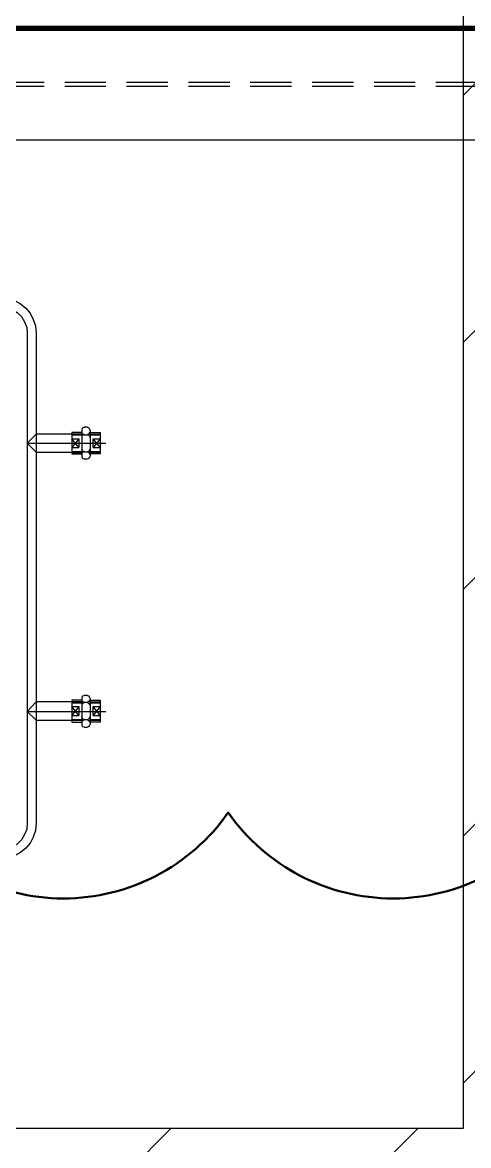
# Model space of a CAD drawing. Header units: millimetres. Extents: x -300 to 383236, y -195106 to -144646.
# Drawn here: x 9191 to 10002, y -175734 to -173691 of the extents above; entities that cross this region are included whole.
import ezdxf

# ---------------------------------------------------------------- set-up
doc = ezdxf.new("R2010")
doc.units = ezdxf.units.MM
doc.header["$LTSCALE"] = 60
doc.linetypes.add('CENTER', pattern=[2, 1.25, -0.25, 0.25, -0.25])
doc.linetypes.add('HIDDEN', pattern=[0.375, 0.25, -0.125])
for name, color, linetype in [('1CEN', 20, 'CENTER'), ('CONTAINER', 2, 'Continuous'), ('PDF3_형상', 7, 'Continuous')]:
    doc.layers.add(name, color=color, linetype=linetype)
doc.layers.add('C_REV', color=4, linetype='Continuous', lineweight=50)

# ---------------------------------------------------------------- blocks, each defined once
blk = doc.blocks.new('A$C688d464c')
at = {"layer": 'PDF3_형상', "color": 253, "lineweight": 25}
for points in [[(3617, -490), (4158.7, -490), (4171.5, -490.8), (4183.5, -495.1), (4194.6, -501.1), (4204, -508.8), (4211.7, -518.2), (4217.7, -529.3), (4222, -541.3), (4222.8, -554.2), (4222.8, -1445.8), (4222, -1458.7), (4217.7, -1470.7), (4211.7, -1481.8), (4204, -1491.2), (4194.6, -1498.9), (4183.5, -1504.9), (4171.5, -1509.2), (4158.7, -1510)], [(4138.1, -506.2), (4158.7, -506.2), (4168.9, -507.1), (4179.2, -511.4), (4188.6, -516.5), (4196.3, -524.2), (4201.4, -533.6), (4205.7, -543.9), (4206.6, -554.2), (4206.6, -1445.8), (4205.7, -1456.1), (4201.4, -1466.4), (4196.3, -1475.8), (4188.6, -1483.5), (4179.2, -1488.6), (4168.9, -1492.9), (4158.7, -1493.8), (4089.3, -1493.8)], [(4305.8, -734.7), (4287.9, -734.7), (4287.9, -774.1), (4305.8, -774.1)], [(4310.1, -726.2), (4306.7, -727), (4305.8, -730.4), (4305.8, -778.4), (4306.7, -781.8), (4310.1, -782.6)], [(4305.8, -733.9), (4306.7, -737.3), (4310.1, -738.1)], [(4316.1, -725.3), (4310.1, -725.3)], [(4320.4, -730.4), (4319.5, -727), (4316.1, -726.2)], [(4316.1, -738.1), (4319.5, -737.3), (4320.4, -733.9)], [(4321.2, -730.4), (4321.2, -778.4)], [(4321.2, -734.7), (4339.2, -734.7), (4339.2, -774.1), (4321.2, -774.1)], [(4305.8, -738.1), (4287.9, -738.1), (4222.8, -738.1), (4206.6, -754.4), (4222.8, -770.7), (4287.9, -770.7)], [(4206.6, -754.4), (4287.9, -754.4)], [(4277.6, -754.4), (4349.5, -754.4)], [(4287.9, -739), (4305.8, -739), (4316.1, -739), (4319.5, -739.9), (4320.4, -743.3)], [(4300.7, -746.7), (4287.9, -762.1), (4300.7, -762.1), (4287.9, -746.7), (4300.7, -746.7), (4300.7, -762.1)], [(4310.1, -739), (4306.7, -739.9), (4305.8, -743.3)], [(4321.2, -738.1), (4339.2, -738.1)], [(4321.2, -739), (4339.2, -739)], [(4326.4, -762.1), (4326.4, -746.7), (4339.2, -746.7), (4326.4, -762.1), (4339.2, -762.1), (4326.4, -746.7)], [(4287.9, -769.8), (4305.8, -769.8)], [(4287.9, -771.5), (4305.8, -771.5)], [(4320.4, -774.9), (4319.5, -771.5), (4316.1, -770.7), (4310.1, -770.7), (4306.7, -771.5), (4305.8, -774.9)], [(4316.1, -769.8), (4319.5, -769), (4320.4, -765.5)], [(4321.2, -769.8), (4339.2, -769.8)], [(4321.2, -771.5), (4339.2, -771.5)], [(4316.1, -783.5), (4310.1, -783.5)], [(4316.1, -782.6), (4319.5, -781.8), (4320.4, -778.4)], [(4305.8, -1225.1), (4287.9, -1225.1), (4222.8, -1225.1), (4206.6, -1242.2), (4222.8, -1258.4), (4287.9, -1258.4), (4305.8, -1258.4)], [(4305.8, -1221.6), (4287.9, -1221.6), (4287.9, -1261.9), (4305.8, -1261.9)], [(4310.1, -1213.9), (4306.7, -1214.8), (4305.8, -1218.2), (4305.8, -1266.1), (4306.7, -1269.6), (4310.1, -1270.4)], [(4305.8, -1220.8), (4306.7, -1224.2), (4310.1, -1225.1)], [(4316.1, -1213.1), (4310.1, -1213.1)], [(4320.4, -1218.2), (4319.5, -1214.8), (4316.1, -1213.9)], [(4316.1, -1225.1), (4319.5, -1224.2), (4320.4, -1220.8)], [(4321.2, -1218.2), (4321.2, -1266.1)], [(4321.2, -1221.6), (4339.2, -1221.6), (4339.2, -1261.9), (4321.2, -1261.9)], [(4321.2, -1225.1), (4339.2, -1225.1)], [(4206.6, -1242.2), (4287.9, -1242.2)], [(4277.6, -1242.2), (4349.5, -1242.2)], [(4287.9, -1226.8), (4305.8, -1226.8)], [(4300.7, -1233.6), (4287.9, -1249.9), (4300.7, -1249.9), (4287.9, -1233.6), (4300.7, -1233.6), (4300.7, -1249.9)], [(4316.1, -1225.9), (4305.8, -1225.9)], [(4310.1, -1226.8), (4306.7, -1227.6), (4305.8, -1231)], [(4320.4, -1231), (4319.5, -1227.6), (4316.1, -1226.8)], [(4321.2, -1226.8), (4339.2, -1226.8)], [(4326.4, -1249.9), (4326.4, -1233.6), (4339.2, -1233.6), (4326.4, -1249.9), (4339.2, -1249.9), (4326.4, -1233.6)], [(4287.9, -1256.7), (4305.8, -1256.7)], [(4310.1, -1258.4), (4306.7, -1259.3), (4305.8, -1262.7)], [(4316.1, -1257.6), (4310.1, -1257.6)], [(4316.1, -1256.7), (4319.5, -1255.9), (4320.4, -1252.4)], [(4320.4, -1262.7), (4319.5, -1259.3), (4316.1, -1258.4)], [(4316.1, -1270.4), (4319.5, -1269.6), (4320.4, -1266.1)], [(4321.2, -1256.7), (4339.2, -1256.7)], [(4321.2, -1258.4), (4339.2, -1258.4)], [(4316.1, -1271.3), (4310.1, -1271.3)]]:
    blk.add_lwpolyline(points, dxfattribs=at)
for points in [[(4310.1, -769.8), (4306.7, -769), (4305.8, -765.5), (4306.7, -769)], [(4310.1, -1256.7), (4306.7, -1255.9), (4305.8, -1252.4), (4306.7, -1255.9)]]:
    blk.add_lwpolyline(points, close=True, dxfattribs=at)
blk = doc.blocks.new('A$C44261593')
h = blk.add_hatch()
h.set_pattern_fill('ANSI31', color=253, scale=100)
h.set_pattern_definition([(45, (0, -50460), (-224.5064, 224.5064), [])])
edge = h.paths.add_edge_path()
edge.add_line((-58347, -14256), (-58347, -14056))
edge.add_line((-58347, -14056), (-57547, -14056))
edge.add_line((-57547, -14056), (-57547, -15056))
edge.add_line((-57547, -15056), (-60547, -15056))
edge.add_line((-60547, -15056), (-60547, -31056))
edge.add_line((-60547, -31056), (-57647, -31056))
edge.add_line((-57647, -31056), (-57647, -32268))
edge.add_line((-57647, -32268), (-43347, -32268))
edge.add_line((-43347, -32268), (-43347, -29256))
edge.add_line((-43347, -29256), (-34347, -29256))
edge.add_line((-34347, -29256), (-34347, -14206))
edge.add_line((-34347, -14206), (-33547, -14206))
edge.add_line((-33547, -14206), (-33547, -29256))
edge.add_line((-33547, -29256), (-30497, -29256))
edge.add_line((-30497, -29256), (-30497, -30056))
edge.add_line((-30497, -30056), (-30547, -30056))
edge.add_line((-30547, -30056), (-30547, -34906))
edge.add_line((-30547, -34906), (-30569.2, -34906))
edge.add_arc((-31589.7, -35133.7), 1045.6, 12.5777, 76.5787)
edge.add_line((-31347, -34116.7), (-31347, -30056))
edge.add_line((-31347, -30056), (-42547, -30056))
edge.add_line((-42547, -30056), (-42547, -34906))
edge.add_line((-42547, -34906), (-43347, -34906))
edge.add_line((-43347, -34906), (-43347, -33068))
edge.add_line((-43347, -33068), (-57647, -33068))
edge.add_line((-57647, -33068), (-57647, -34906))
edge.add_line((-57647, -34906), (-58447, -34906))
edge.add_line((-58447, -34906), (-58447, -31856))
edge.add_line((-58447, -31856), (-66197, -31856))
edge.add_line((-66197, -31856), (-66197, -31056))
edge.add_line((-66197, -31056), (-61347, -31056))
edge.add_line((-61347, -31056), (-61347, -14256))
edge.add_line((-61347, -14256), (-58347, -14256))
at = {"color": 253}
for p, q in [((-61347, -31056), (-61347, -14256)), ((-66197, -31056), (-61347, -31056))]:
    blk.add_line(p, q, dxfattribs=at)
blk = doc.blocks.new('15M')
blk.add_lwpolyline([(-109884.1, -154870.4), (-110087.1, -154870.4), (-110087.1, -152276.4), (-109884.1, -152276.4)], close=True)
blk = doc.blocks.new('6M')
at = {"linetype": 'HIDDEN', "ltscale": 5}
for p, q in [((-110087.1, -162157.8), (-104087.1, -162157.8)), ((-110087.1, -162165.3), (-104087.1, -162165.3))]:
    blk.add_line(p, q, dxfattribs=at)
blk.add_lwpolyline([(-110087.1, -162263), (-104087.1, -162263), (-104087.1, -162060), (-110087.1, -162060)], close=True)

msp = doc.modelspace()

# ---------------------------------------------------------------- linework, layer by layer
at = {"layer": '1CEN', "color": 1, "ltscale": 50}
msp.add_line((3993, -173702.1), (56993, -173702.1), dxfattribs=at)
at = {"layer": 'C_REV'}
msp.add_lwpolyline([(11365.3, -175128.3, -0.520567), (10765.3, -175128.3, -0.520567), (10165.3, -175128.3, -0.520567), (9565.3, -175128.3, -0.520567), (8965.3, -175128.3, -0.520567), (8365.3, -175128.3, -0.520567), (7765.3, -175128.3, -0.520567), (7165.3, -175128.3, -0.520567), (6565.3, -175128.3, -0.520567), (6026.5, -175067.1, -0.520567), (6026.5, -174467.1, -0.520567), (6026.5, -173867.1, -0.520567), (6026.5, -173267.1, -0.520567)], format="xyb", dxfattribs=at)
at = {"layer": 'CONTAINER', "const_width": 10}
for points in [[(10993, -158702.1), (7993, -158702.1), (7993, -173702.1), (10993, -173702.1)], [(4993, -173702.1), (10993, -173702.1), (10993, -176702.1), (4993, -176702.1)]]:
    msp.add_lwpolyline(points, close=True, dxfattribs=at)

# ---------------------------------------------------------------- block references
for name, p in [('A$C44261593', (71340, -144646.1)), ('6M', (115080, -11642.1)), ('A$C688d464c', (4993, -173702.1))]:
    msp.add_blockref(name, p)
at = {"rotation": 90}
msp.add_blockref('15M', (-144080.4, -63615.1), dxfattribs=at)

doc.saveas('drawing.dxf')
